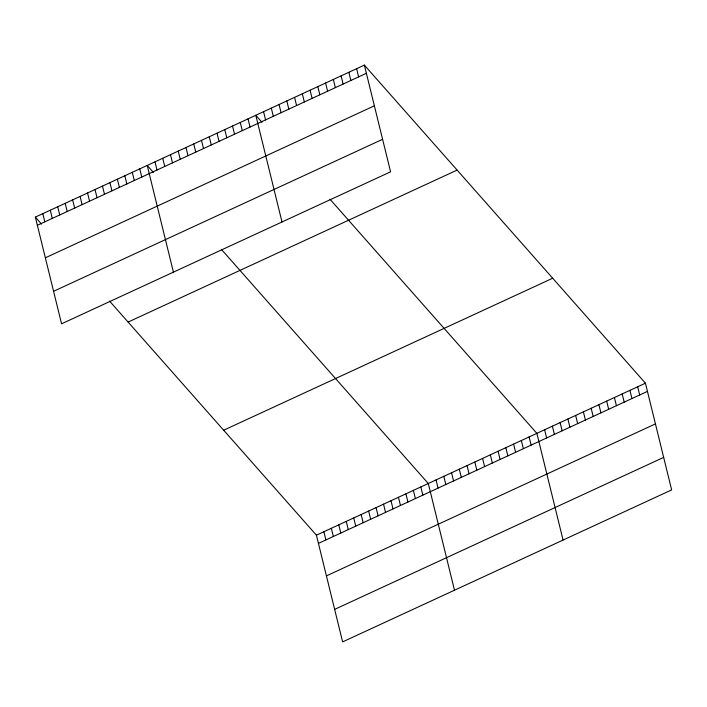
<?xml version="1.0" encoding="UTF-8"?>
<svg xmlns="http://www.w3.org/2000/svg" width="707" height="707" viewBox="0 0 707 707"><rect width="100%" height="100%" fill="white"/><g stroke="black" fill="none" stroke-linecap="round" stroke-linejoin="round"><path stroke-width="1.06" d="M364.37 65.115L390.582 171.819L61.562 323.806L35.35 217.102L364.37 65.115L645.438 383.194L671.65 489.898L342.63 641.885L316.418 535.181L109.55 301.076M37.365 225.294L366.385 73.307M45.345 257.808L374.365 105.811M53.573 291.302L382.593 139.306M128.1 322.074L457.12 170.078M223.668 430.218L552.688 278.231M316.418 535.181L645.438 383.194M318.433 543.374L647.453 391.386M326.422 575.887L655.442 423.891M334.65 609.372L663.661 457.385M261.979 122.267L255.793 115.268L282.005 221.971M329.992 199.241L536.869 433.347L563.072 540.051M153.401 172.428L147.215 165.429L173.427 272.133M221.424 249.403L428.292 483.508L454.495 590.212M35.35 217.102L41.536 224.101M637.687 386.773L639.694 394.966M629.928 390.361L631.943 398.545M622.178 393.94L624.184 402.133M614.418 397.528L616.433 405.712M606.668 401.108L608.674 409.3M598.909 404.687L600.923 412.879M591.149 408.275L593.164 416.458M583.399 411.854L585.414 420.046M575.639 415.433L577.654 423.626M567.889 419.021L569.895 427.214M560.13 422.6L562.145 430.793M552.379 426.188L554.385 434.372M544.62 429.768L546.635 437.96M529.11 436.935L531.125 445.127M521.351 440.514L523.366 448.706M513.6 444.102L515.606 452.286M505.841 447.681L507.856 455.874M498.09 451.26L500.096 459.453M490.331 454.848L492.346 463.032M482.581 458.428L484.587 466.62M474.821 462.016L476.836 470.199M467.062 465.595L469.077 473.787M459.311 469.174L461.326 477.366M356.611 68.694L358.626 76.886M451.552 472.762L453.567 480.946M348.86 72.282L350.866 80.474M443.802 476.341L445.808 484.534M341.101 75.861L343.116 84.053M436.042 479.92L438.057 488.113M333.351 79.449L335.357 87.633M325.591 83.028L327.606 91.221M420.833 486.955L422.839 495.139M317.841 86.608L319.847 94.8M413.374 490.393L415.389 498.585M310.081 90.196L312.096 98.379M405.915 493.839L407.93 502.032M302.322 93.775L304.337 101.967M398.456 497.286L400.471 505.478M294.572 97.363L296.578 105.546M390.998 500.733L393.012 508.925M286.812 100.942L288.827 109.134M383.539 504.179L385.554 512.372M279.062 104.521L281.068 112.713M376.089 507.626L378.095 515.81M271.302 108.109L273.317 116.293M368.63 511.064L370.636 519.256M263.552 111.688L265.558 119.881M361.171 514.51L363.177 522.703M353.712 517.957L355.727 526.149M248.033 118.856L250.048 127.048M346.253 521.404L348.268 529.596M240.283 122.435L242.298 130.627M338.794 524.85L340.809 533.043M232.523 126.023L234.538 134.206M331.336 528.297L333.351 536.48M323.877 531.735L325.892 539.927M224.773 129.602L226.779 137.794M217.014 133.181L219.029 141.373M209.263 136.769L211.269 144.962M201.504 140.348L203.519 148.541M193.753 143.936L195.759 152.12M185.994 147.516L188.009 155.708M178.235 151.095L180.25 159.287M170.484 154.683L172.49 162.866M162.725 158.262L164.74 166.454M154.974 161.85L156.981 170.034M139.756 168.876L141.771 177.059M132.297 172.322L134.312 180.506M124.847 175.76L126.853 183.953M117.389 179.207L119.395 187.399M109.93 182.653L111.936 190.846M102.471 186.1L104.486 194.292M95.012 189.547L97.027 197.73M87.553 192.993L89.568 201.177M80.094 196.431L82.109 204.623M72.635 199.878L74.65 208.07M65.185 203.324L67.192 211.517M57.727 206.771L59.733 214.963M50.268 210.218L52.274 218.401M42.809 213.655L44.824 221.848"/></g></svg>
